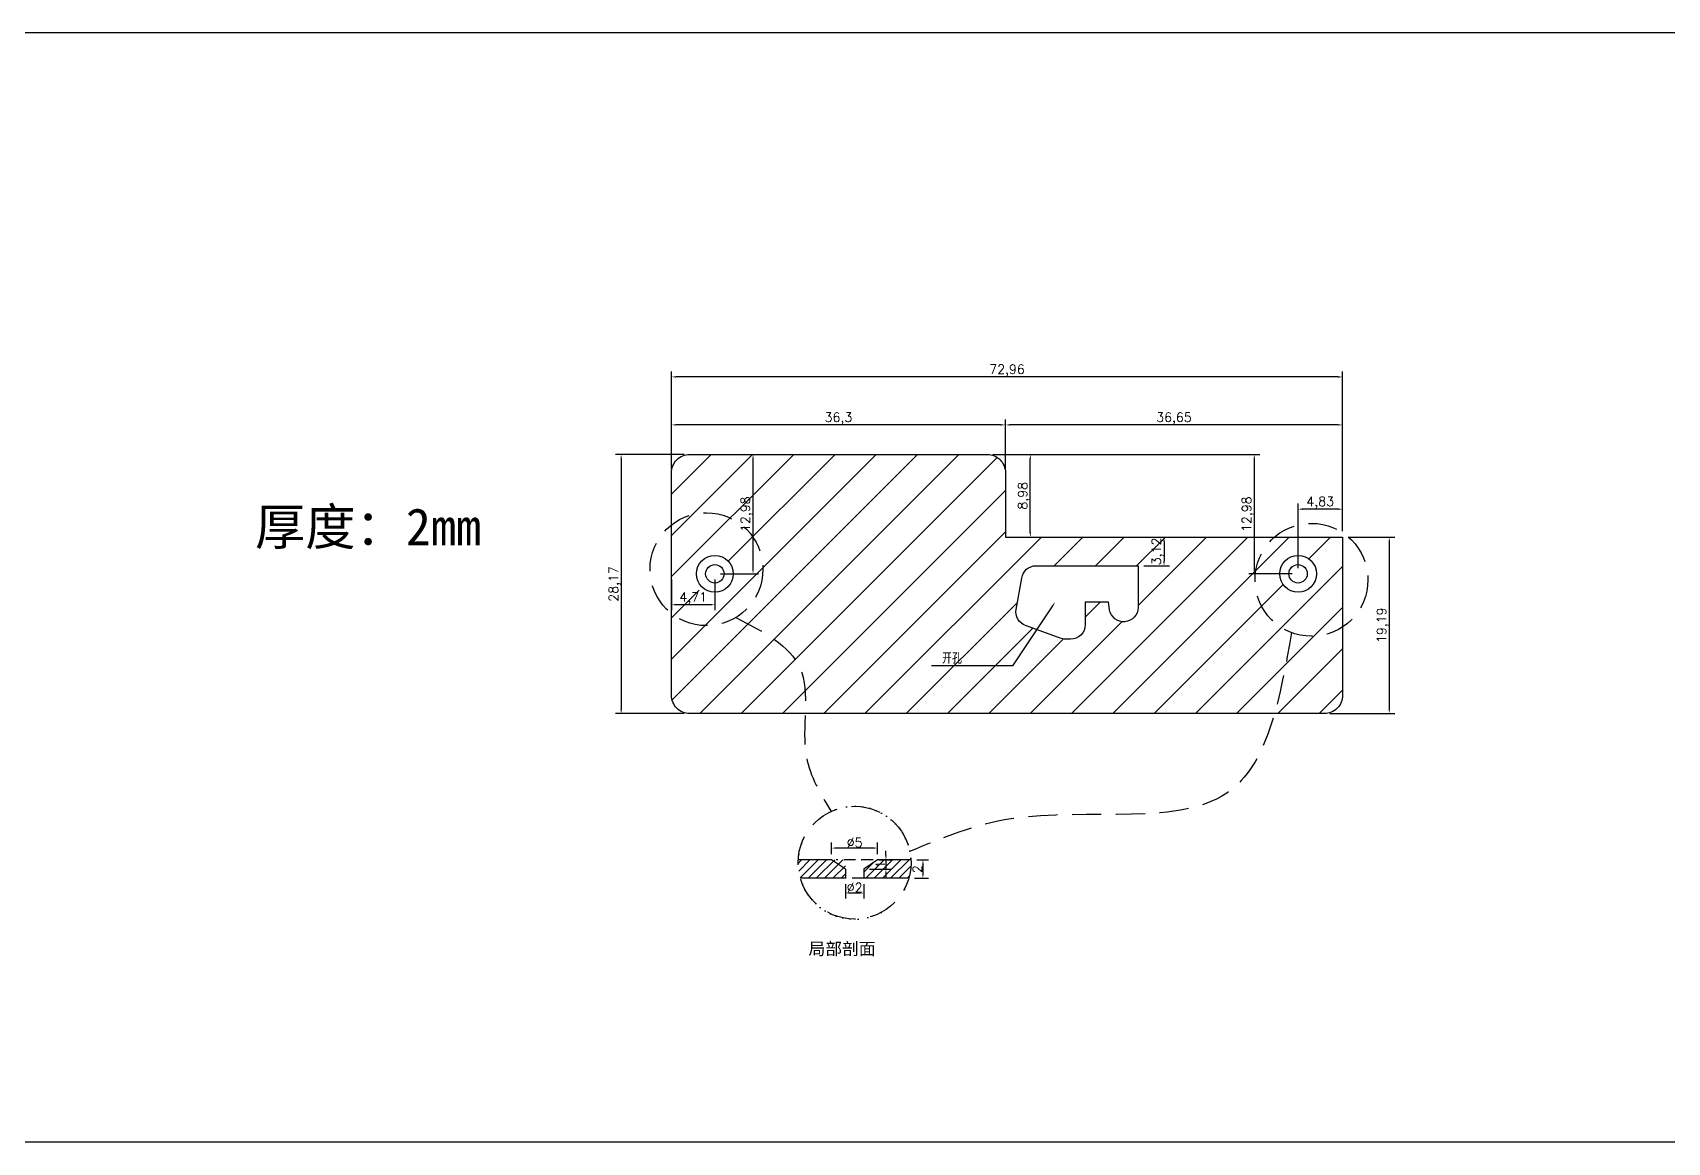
# Model space of a CAD drawing. Header units: millimetres. Extents: x 6817 to 15937, y -5221 to -164.
# Drawn here: x 9670.2 to 9848, y -765.3 to -644.7 of the extents above; entities that cross this region are included whole.
import ezdxf
from ezdxf import colors
from ezdxf.entities.mleader import LeaderData, LeaderLine
from ezdxf.math import Vec2, Vec3

# ---------------------------------------------------------------- set-up
doc = ezdxf.new("R2010")
doc.units = ezdxf.units.MM
doc.linetypes.add('HIDDEN', pattern=[9.525, 6.35, -3.175])
doc.layers.add('图层2', color=108, linetype='Continuous')
doc.styles.get("Standard").update_dxf_attribs({"font": 'txt', "bigfont": 'gbcbig.shx'})
doc.dimstyles.new('ISO-25', dxfattribs={"dimtxt": 1, "dimasz": 0.5, "dimexe": 0.6, "dimexo": 0.625, "dimgap": 0.1, "dimtad": 1, "dimtxsty": 'Standard', "dimcen": 2.5, "dimadec": 0, "dimazin": 0, "dimtfac": 1, "dimtmove": 0, "dimatfit": 3, "dimfxl": 0, "dimarcsym": 0})

# ---------------------------------------------------------------- blocks, each defined once
blk = doc.blocks.new('*D696')
at = {"layer": 'Defpoints', "color": 0, "linetype": 'ByBlock', "transparency": 16777216}
for p in [(9775.99, -687.32), (9775.99, -692.82), (9812.65, -699.52)]:
    blk.add_point(p, dxfattribs=at)
at = {"layer": '图层2', "color": 0, "linetype": 'ByBlock', "lineweight": -2, "transparency": 16777216}
for p, q in [((9775.99, -692.19), (9775.99, -686.72)), ((9812.15, -687.32), (9776.49, -687.32)), ((9812.65, -698.89), (9812.65, -686.72))]:
    blk.add_line(p, q, dxfattribs=at)
at = {"layer": '图层2', "color": 0, "linetype": 'ByBlock', "transparency": 16777216}
for points in [[(9776.49, -687.24), (9776.49, -687.4), (9775.99, -687.32)], [(9812.15, -687.24), (9812.15, -687.4), (9812.65, -687.32)]]:
    blk.add_solid(points, dxfattribs=at)
at = {"layer": '图层2', "color": 0, "linetype": 'ByBlock', "transparency": 16777216, "insert": (9794.32, -686.64), "char_height": 1, "attachment_point": 5}
blk.add_mtext('36,65', dxfattribs=at)
blk = doc.blocks.new('*D697')
at = {"layer": 'Defpoints', "color": 0, "linetype": 'ByBlock', "transparency": 16777216}
for p in [(9739.69, -687.32), (9739.69, -692.71), (9775.99, -692.82)]:
    blk.add_point(p, dxfattribs=at)
at = {"layer": '图层2', "color": 0, "linetype": 'ByBlock', "lineweight": -2, "transparency": 16777216}
for p, q in [((9739.69, -692.09), (9739.69, -686.72)), ((9775.49, -687.32), (9740.19, -687.32)), ((9775.99, -692.19), (9775.99, -686.72))]:
    blk.add_line(p, q, dxfattribs=at)
at = {"layer": '图层2', "color": 0, "linetype": 'ByBlock', "transparency": 16777216}
for points in [[(9740.19, -687.24), (9740.19, -687.4), (9739.69, -687.32)], [(9775.49, -687.24), (9775.49, -687.4), (9775.99, -687.32)]]:
    blk.add_solid(points, dxfattribs=at)
at = {"layer": '图层2', "color": 0, "linetype": 'ByBlock', "transparency": 16777216, "insert": (9757.84, -686.64), "char_height": 1, "attachment_point": 5}
blk.add_mtext('36,3', dxfattribs=at)
blk = doc.blocks.new('*D698')
at = {"layer": 'Defpoints', "color": 0, "linetype": 'ByBlock', "transparency": 16777216}
for p in [(9774.01, -690.54), (9778.7, -690.54), (9776.01, -699.52)]:
    blk.add_point(p, dxfattribs=at)
at = {"layer": '图层2', "color": 0, "linetype": 'ByBlock', "lineweight": -2, "transparency": 16777216}
for p, q in [((9774.64, -690.54), (9779.3, -690.54)), ((9778.7, -699.02), (9778.7, -691.04)), ((9776.64, -699.52), (9779.3, -699.52))]:
    blk.add_line(p, q, dxfattribs=at)
at = {"layer": '图层2', "color": 0, "linetype": 'ByBlock', "transparency": 16777216}
for points in [[(9778.62, -691.04), (9778.78, -691.04), (9778.7, -690.54)], [(9778.62, -699.02), (9778.78, -699.02), (9778.7, -699.52)]]:
    blk.add_solid(points, dxfattribs=at)
at = {"layer": '图层2', "color": 0, "linetype": 'ByBlock', "transparency": 16777216, "insert": (9778.02, -695.03), "char_height": 1, "attachment_point": 5, "rotation": 90}
blk.add_mtext('8,98', dxfattribs=at)
blk = doc.blocks.new('*D699')
at = {"layer": 'Defpoints', "color": 0, "linetype": 'ByBlock', "transparency": 16777216}
for p in [(9812.65, -699.52), (9810.65, -718.71), (9817.73, -718.71)]:
    blk.add_point(p, dxfattribs=at)
at = {"layer": '图层2', "color": 0, "linetype": 'ByBlock', "lineweight": -2, "transparency": 16777216}
for p, q in [((9813.27, -699.52), (9818.33, -699.52)), ((9817.73, -700.02), (9817.73, -718.21)), ((9811.27, -718.71), (9818.33, -718.71))]:
    blk.add_line(p, q, dxfattribs=at)
at = {"layer": '图层2', "color": 0, "linetype": 'ByBlock', "transparency": 16777216}
for points in [[(9817.65, -700.02), (9817.81, -700.02), (9817.73, -699.52)], [(9817.65, -718.21), (9817.81, -718.21), (9817.73, -718.71)]]:
    blk.add_solid(points, dxfattribs=at)
at = {"layer": '图层2', "color": 0, "linetype": 'ByBlock', "transparency": 16777216, "insert": (9817.05, -709.11), "char_height": 1, "attachment_point": 5, "rotation": 90}
blk.add_mtext('19,19', dxfattribs=at)
blk = doc.blocks.new('*D700')
at = {"layer": 'Defpoints', "color": 0, "linetype": 'ByBlock', "transparency": 16777216}
for p in [(9741.67, -690.54), (9734.21, -718.71), (9741.67, -718.71)]:
    blk.add_point(p, dxfattribs=at)
at = {"layer": '图层2', "color": 0, "linetype": 'ByBlock', "lineweight": -2, "transparency": 16777216}
for p, q in [((9741.05, -690.54), (9733.61, -690.54)), ((9734.21, -691.04), (9734.21, -718.21)), ((9741.05, -718.71), (9733.61, -718.71))]:
    blk.add_line(p, q, dxfattribs=at)
at = {"layer": '图层2', "color": 0, "linetype": 'ByBlock', "transparency": 16777216}
for points in [[(9734.13, -691.04), (9734.3, -691.04), (9734.21, -690.54)], [(9734.13, -718.21), (9734.3, -718.21), (9734.21, -718.71)]]:
    blk.add_solid(points, dxfattribs=at)
at = {"layer": '图层2', "color": 0, "linetype": 'ByBlock', "transparency": 16777216, "insert": (9733.53, -704.62), "char_height": 1, "attachment_point": 5, "rotation": 90}
blk.add_mtext('28,17', dxfattribs=at)
blk = doc.blocks.new('*D701')
at = {"layer": 'Defpoints', "color": 0, "linetype": 'ByBlock', "transparency": 16777216}
for p in [(9739.69, -682.1), (9739.69, -692.09), (9812.65, -699.52)]:
    blk.add_point(p, dxfattribs=at)
at = {"layer": '图层2', "color": 0, "linetype": 'ByBlock', "lineweight": -2, "transparency": 16777216}
for p, q in [((9739.69, -691.46), (9739.69, -681.5)), ((9812.15, -682.1), (9740.19, -682.1)), ((9812.65, -698.89), (9812.65, -681.5))]:
    blk.add_line(p, q, dxfattribs=at)
at = {"layer": '图层2', "color": 0, "linetype": 'ByBlock', "transparency": 16777216}
for points in [[(9740.19, -682.02), (9740.19, -682.19), (9739.69, -682.1)], [(9812.15, -682.02), (9812.15, -682.19), (9812.65, -682.1)]]:
    blk.add_solid(points, dxfattribs=at)
at = {"layer": '图层2', "color": 0, "linetype": 'ByBlock', "transparency": 16777216, "insert": (9776.17, -681.42), "char_height": 1, "attachment_point": 5}
blk.add_mtext('72,96', dxfattribs=at)
blk = doc.blocks.new('*D1124')
at = {"layer": 'Defpoints', "color": 0, "linetype": 'ByBlock', "transparency": 16777216}
for p in [(9788.53, -699.52), (9790.42, -702.64), (9793.24, -702.64)]:
    blk.add_point(p, dxfattribs=at)
at = {"layer": '图层2', "color": 0, "linetype": 'ByBlock', "lineweight": -2, "transparency": 16777216}
for p, q in [((9789.16, -699.52), (9793.84, -699.52)), ((9793.24, -700.02), (9793.24, -702.14)), ((9791.04, -702.64), (9793.84, -702.64))]:
    blk.add_line(p, q, dxfattribs=at)
at = {"layer": '图层2', "color": 0, "linetype": 'ByBlock', "transparency": 16777216}
for points in [[(9793.16, -700.02), (9793.33, -700.02), (9793.24, -699.52)], [(9793.16, -702.14), (9793.33, -702.14), (9793.24, -702.64)]]:
    blk.add_solid(points, dxfattribs=at)
at = {"layer": '图层2', "color": 0, "linetype": 'ByBlock', "transparency": 16777216, "insert": (9792.56, -701.08), "char_height": 1, "attachment_point": 5, "rotation": 90}
blk.add_mtext('3,12', dxfattribs=at)
blk = doc.blocks.new('*D1125')
at = {"layer": 'Defpoints', "color": 0, "linetype": 'ByBlock', "transparency": 16777216}
for p in [(9765.73, -734.63), (9765.5, -736.63), (9767.02, -736.63)]:
    blk.add_point(p, dxfattribs=at)
at = {"layer": '图层2', "color": 0, "linetype": 'ByBlock', "lineweight": -2, "transparency": 16777216}
for p, q in [((9766.35, -734.63), (9767.62, -734.63)), ((9767.02, -735.13), (9767.02, -736.13)), ((9766.12, -736.63), (9767.62, -736.63))]:
    blk.add_line(p, q, dxfattribs=at)
at = {"layer": '图层2', "color": 0, "linetype": 'ByBlock', "transparency": 16777216}
for points in [[(9766.94, -735.13), (9767.11, -735.13), (9767.02, -734.63)], [(9766.94, -736.13), (9767.11, -736.13), (9767.02, -736.63)]]:
    blk.add_solid(points, dxfattribs=at)
at = {"layer": '图层2', "color": 0, "linetype": 'ByBlock', "transparency": 16777216, "insert": (9766.42, -735.63), "char_height": 1, "attachment_point": 5, "rotation": 90}
blk.add_mtext('2', dxfattribs=at)
blk = doc.blocks.new('*D702')
at = {"layer": 'Defpoints', "color": 0, "linetype": 'ByBlock', "transparency": 16777216}
for p in [(9757.1, -733.34), (9757.1, -734.63), (9762.1, -734.63)]:
    blk.add_point(p, dxfattribs=at)
at = {"layer": '图层2', "color": 0, "linetype": 'ByBlock', "lineweight": -2, "transparency": 16777216}
for p, q in [((9757.1, -734.01), (9757.1, -732.74)), ((9761.6, -733.34), (9757.6, -733.34)), ((9762.1, -734.01), (9762.1, -732.74))]:
    blk.add_line(p, q, dxfattribs=at)
at = {"layer": '图层2', "color": 0, "linetype": 'ByBlock', "transparency": 16777216}
for points in [[(9757.6, -733.26), (9757.6, -733.42), (9757.1, -733.34)], [(9761.6, -733.26), (9761.6, -733.42), (9762.1, -733.34)]]:
    blk.add_solid(points, dxfattribs=at)
at = {"layer": '图层2', "color": 0, "linetype": 'ByBlock', "transparency": 16777216, "insert": (9759.6, -732.74), "char_height": 1, "attachment_point": 5}
blk.add_mtext('%%C5', dxfattribs=at)
blk = doc.blocks.new('*D1126')
at = {"layer": 'Defpoints', "color": 0, "linetype": 'ByBlock', "transparency": 16777216}
for p in [(9758.6, -736.63), (9760.6, -736.63), (9758.6, -738.23)]:
    blk.add_point(p, dxfattribs=at)
at = {"layer": '图层2', "color": 0, "linetype": 'ByBlock', "lineweight": -2, "transparency": 16777216}
for p, q in [((9758.6, -737.26), (9758.6, -738.83)), ((9760.6, -737.26), (9760.6, -738.83)), ((9760.1, -738.23), (9759.1, -738.23))]:
    blk.add_line(p, q, dxfattribs=at)
at = {"layer": '图层2', "color": 0, "linetype": 'ByBlock', "transparency": 16777216}
for points in [[(9759.1, -738.14), (9759.1, -738.31), (9758.6, -738.23)], [(9760.1, -738.14), (9760.1, -738.31), (9760.6, -738.23)]]:
    blk.add_solid(points, dxfattribs=at)
at = {"layer": '图层2', "color": 0, "linetype": 'ByBlock', "transparency": 16777216, "insert": (9759.6, -737.63), "char_height": 1, "attachment_point": 5}
blk.add_mtext('%%C2', dxfattribs=at)
blk = doc.blocks.new('*D1127')
at = {"layer": 'Defpoints', "color": 0, "linetype": 'ByBlock', "transparency": 16777216}
for p in [(9760.6, -735.63), (9761.6, -734.63), (9763, -735.63)]:
    blk.add_point(p, dxfattribs=at)
at = {"layer": '图层2', "color": 0, "linetype": 'ByBlock', "lineweight": -2, "transparency": 16777216}
for p, q in [((9763, -734.13), (9763, -733.63)), ((9761.22, -735.63), (9763.6, -735.63)), ((9762.22, -734.63), (9763.6, -734.63)), ((9763, -734.63), (9763, -735.63)), ((9763, -736.13), (9763, -736.63))]:
    blk.add_line(p, q, dxfattribs=at)
at = {"layer": '图层2', "color": 0, "linetype": 'ByBlock', "transparency": 16777216}
for points in [[(9762.92, -734.13), (9763.09, -734.13), (9763, -734.63)], [(9762.92, -736.13), (9763.09, -736.13), (9763, -735.63)]]:
    blk.add_solid(points, dxfattribs=at)
at = {"layer": '图层2', "color": 0, "linetype": 'ByBlock', "transparency": 16777216, "insert": (9762.4, -735.13), "char_height": 1, "attachment_point": 5, "rotation": 90}
blk.add_mtext('1', dxfattribs=at)
blk = doc.blocks.new('*D1128')
at = {"layer": 'Defpoints', "color": 0, "linetype": 'ByBlock', "transparency": 16777216}
for p in [(9807.81, -696.48), (9812.65, -699.52), (9807.81, -703.52)]:
    blk.add_point(p, dxfattribs=at)
at = {"layer": '图层2', "color": 0, "linetype": 'ByBlock', "lineweight": -2, "transparency": 16777216}
for p, q in [((9807.81, -702.89), (9807.81, -695.88)), ((9812.15, -696.48), (9808.31, -696.48)), ((9812.65, -698.89), (9812.65, -695.88))]:
    blk.add_line(p, q, dxfattribs=at)
at = {"layer": '图层2', "color": 0, "linetype": 'ByBlock', "transparency": 16777216}
for points in [[(9808.31, -696.4), (9808.31, -696.57), (9807.81, -696.48)], [(9812.15, -696.4), (9812.15, -696.57), (9812.65, -696.48)]]:
    blk.add_solid(points, dxfattribs=at)
at = {"layer": '图层2', "color": 0, "linetype": 'ByBlock', "transparency": 16777216, "insert": (9810.23, -695.8), "char_height": 1, "attachment_point": 5}
blk.add_mtext('4,83', dxfattribs=at)
blk = doc.blocks.new('*D703')
at = {"layer": 'Defpoints', "color": 0, "linetype": 'ByBlock', "transparency": 16777216}
for p in [(9778.7, -690.54), (9803.05, -703.52), (9807.81, -703.52)]:
    blk.add_point(p, dxfattribs=at)
at = {"layer": '图层2', "color": 0, "linetype": 'ByBlock', "lineweight": -2, "transparency": 16777216}
for p, q in [((9779.32, -690.54), (9803.65, -690.54)), ((9803.05, -691.04), (9803.05, -703.02)), ((9807.19, -703.52), (9802.45, -703.52))]:
    blk.add_line(p, q, dxfattribs=at)
at = {"layer": '图层2', "color": 0, "linetype": 'ByBlock', "transparency": 16777216}
for points in [[(9802.97, -691.04), (9803.13, -691.04), (9803.05, -690.54)], [(9802.97, -703.02), (9803.13, -703.02), (9803.05, -703.52)]]:
    blk.add_solid(points, dxfattribs=at)
at = {"layer": '图层2', "color": 0, "linetype": 'ByBlock', "transparency": 16777216, "insert": (9802.37, -697.03), "char_height": 1, "attachment_point": 5, "rotation": 90}
blk.add_mtext('12,98', dxfattribs=at)
blk = doc.blocks.new('*D1129')
at = {"layer": 'Defpoints', "color": 0, "linetype": 'ByBlock', "transparency": 16777216}
for p in [(9739.69, -703.52), (9744.4, -703.52), (9739.69, -706.88)]:
    blk.add_point(p, dxfattribs=at)
at = {"layer": '图层2', "color": 0, "linetype": 'ByBlock', "lineweight": -2, "transparency": 16777216}
for p, q in [((9739.69, -704.14), (9739.69, -707.48)), ((9744.4, -704.14), (9744.4, -707.48)), ((9743.9, -706.88), (9740.19, -706.88))]:
    blk.add_line(p, q, dxfattribs=at)
at = {"layer": '图层2', "color": 0, "linetype": 'ByBlock', "transparency": 16777216}
for points in [[(9740.19, -706.79), (9740.19, -706.96), (9739.69, -706.88)], [(9743.9, -706.79), (9743.9, -706.96), (9744.4, -706.88)]]:
    blk.add_solid(points, dxfattribs=at)
at = {"layer": '图层2', "color": 0, "linetype": 'ByBlock', "transparency": 16777216, "insert": (9742.05, -706.19), "char_height": 1, "attachment_point": 5}
blk.add_mtext('4,71', dxfattribs=at)
blk = doc.blocks.new('*D1130')
at = {"layer": 'Defpoints', "color": 0, "linetype": 'ByBlock', "transparency": 16777216}
for p in [(9744.29, -690.54), (9748.55, -690.54), (9744.4, -703.52)]:
    blk.add_point(p, dxfattribs=at)
at = {"layer": '图层2', "color": 0, "linetype": 'ByBlock', "lineweight": -2, "transparency": 16777216}
for p, q in [((9744.92, -690.54), (9749.15, -690.54)), ((9748.55, -703.02), (9748.55, -691.04)), ((9745.03, -703.52), (9749.15, -703.52))]:
    blk.add_line(p, q, dxfattribs=at)
at = {"layer": '图层2', "color": 0, "linetype": 'ByBlock', "transparency": 16777216}
for points in [[(9748.47, -691.04), (9748.63, -691.04), (9748.55, -690.54)], [(9748.47, -703.02), (9748.63, -703.02), (9748.55, -703.52)]]:
    blk.add_solid(points, dxfattribs=at)
at = {"layer": '图层2', "color": 0, "linetype": 'ByBlock', "transparency": 16777216, "insert": (9747.87, -697.03), "char_height": 1, "attachment_point": 5, "rotation": 90}
blk.add_mtext('12,98', dxfattribs=at)

msp = doc.modelspace()

# ---------------------------------------------------------------- hatches: boundary and pattern name
at = {"layer": '图层2', "linetype": 'ByBlock'}
h = msp.add_hatch(dxfattribs=at)
h.set_pattern_fill('ANSI31', color=4)
h.set_pattern_definition([(45, (7930.196, -200.8994), (-2.245064, 2.245064), [])])
h.paths.add_polyline_path([(9777.162, -707.384, 0.3623007), (9778.15, -709.126), (9781.952, -710.511, 0.0948388), (9782.529, -710.621), (9783.073, -710.621, 0.4197608), (9784.666, -709.058), (9784.666, -706.593), (9787.191, -706.593), (9787.317, -707.433, 0.9175798), (9790.42, -707.166), (9790.42, -702.637), (9779.326, -702.637, 0.3758489), (9777.777, -703.993)], flags=16)
edge = h.paths.add_edge_path()
edge.add_arc((9807.815, -703.516), 2, 180, 540, ccw=False)
edge = h.paths.add_edge_path()
edge.add_arc((9744.4, -703.516), 2, 180, 540, ccw=False)
edge = h.paths.add_edge_path()
edge.add_line((9775.995, -699.517), (9812.65, -699.517))
edge.add_line((9812.65, -699.517), (9812.65, -716.727))
edge.add_arc((9810.67, -716.727), 1.98, 270, 360, ccw=False)
edge.add_line((9810.67, -718.707), (9741.67, -718.707))
edge.add_arc((9741.67, -716.727), 1.98, 180, 270, ccw=False)
edge.add_line((9739.69, -716.727), (9739.69, -692.517))
edge.add_arc((9741.67, -692.517), 1.98, 450, 540, ccw=False)
edge.add_line((9741.67, -690.537), (9774.015, -690.537))
edge.add_arc((9774.015, -692.517), 1.98, 360, 450, ccw=False)
edge.add_line((9775.995, -692.517), (9775.995, -699.517))
edge = h.paths.add_edge_path()
edge.add_arc((9744.4, -703.516), 2, 177.19291, 341.0432, ccw=False)
edge.add_arc((9744.294, -704.068), 2, 521.0432, 717.19291)
h = msp.add_hatch(dxfattribs=at)
h.set_pattern_fill('ANSI31', color=4, scale=0.2)
h.set_pattern_definition([(45, (8727.08504, 596.8308), (-0.4490128, 0.4490128), [])])
h.paths.add_polyline_path([(9758.597, -736.633), (9753.699, -736.633, 0.8686758), (9765.736, -734.932, 0.9758578), (9753.466, -734.633), (9758.597, -734.633)])
h.paths.add_polyline_path([(9760.597, -736.633), (9760.597, -735.633), (9762.097, -734.633), (9765.728, -734.633, 0.9758578), (9753.459, -734.932, 0.8686758), (9765.495, -736.633)])
h.paths.add_polyline_path([(9763.153, -735.549), (9763.153, -734.716), (9761.653, -734.716), (9761.653, -735.549)], flags=24)

# ---------------------------------------------------------------- linework, layer by layer
at = {"layer": '图层2', "color": 2, "linetype": 'ByBlock'}
for p, q in [((10062.569, -644.665), (9492.484, -644.665)), ((10062.569, -765.342), (9492.484, -765.342))]:
    msp.add_line(p, q, dxfattribs=at)
at = {"layer": '图层2', "color": 62, "linetype": 'ByBlock'}
for p, q in [((9757.097, -734.633), (9753.466, -734.633)), ((9758.597, -735.633), (9757.097, -734.633)), ((9758.597, -735.633), (9758.597, -736.633)), ((9762.097, -734.633), (9760.597, -735.633)), ((9765.728, -734.633), (9762.097, -734.633)), ((9758.597, -736.633), (9753.699, -736.633)), ((9765.495, -736.633), (9760.597, -736.633))]:
    msp.add_line(p, q, dxfattribs=at)
at = {"layer": '图层2', "color": 1, "linetype": 'HIDDEN', "ltscale": 0.2}
for p, q in [((9761.597, -734.633), (9757.597, -734.633)), ((9760.597, -736.633), (9758.597, -736.633))]:
    msp.add_line(p, q, dxfattribs=at)
at = {"layer": '图层2', "color": 6, "linetype": 'ByBlock'}
msp.add_line((9760.597, -735.633), (9760.597, -736.633), dxfattribs=at)
at = {"layer": '图层2', "color": 62, "linetype": 'ByBlock'}
msp.add_lwpolyline([(9775.995, -692.517), (9775.995, -699.517), (9812.65, -699.517), (9812.65, -716.727, -0.4142136), (9810.67, -718.707), (9741.67, -718.707, -0.4142136), (9739.69, -716.727), (9739.69, -692.517, -0.4142136), (9741.67, -690.537), (9774.015, -690.537, -0.4142136)], format="xyb", close=True, dxfattribs=at)
at = {"layer": '图层2', "color": 6, "linetype": 'ByBlock'}
msp.add_lwpolyline([(9777.777, -703.993, -0.3758489), (9779.326, -702.637), (9790.42, -702.637), (9790.42, -707.166, -0.9175798), (9787.317, -707.433), (9787.191, -706.593), (9784.666, -706.593), (9784.666, -709.058, -0.4197608), (9783.073, -710.621), (9782.529, -710.621, -0.0948388), (9781.952, -710.511), (9778.18, -709.137, -0.3680844), (9777.162, -707.384)], format="xyb", close=True, dxfattribs=at)
at = {"layer": '图层2', "color": 3, "linetype": 'HIDDEN', "ltscale": 0.5}
for centre in [(9743.49, -703.016), (9809.274, -704.166), (9759.597, -734.932)]:
    msp.add_circle(centre, 6.138, dxfattribs=at)
at = {"layer": '图层2', "color": 6, "linetype": 'ByBlock'}
for centre, radius in [((9744.4, -703.516), 2), ((9807.815, -703.516), 2), ((9744.4, -703.516), 1), ((9807.815, -703.516), 1)]:
    msp.add_circle(centre, radius, dxfattribs=at)
at = {"layer": '图层2', "color": 3, "linetype": 'HIDDEN', "ltscale": 0.5}
for points in [[(9746.668, -708.267), (9753.663, -713.75), (9754.355, -723.439), (9757.05, -729.348)], [(9807.111, -709.91), (9800.575, -726.996), (9776.631, -730.16), (9765.55, -733.719)]]:
    msp.add_spline(points, degree=3, dxfattribs=at)

# ---------------------------------------------------------------- texts
at = {"color": 2, "attachment_point": 3}
for s, insert, char_height, width in [('{\\fSimSun|b0|i0|c134|p2;厚度：2mm}', (9718.973, -696.394), 4.00662, 35.18826), ('{\\fSimSun|b0|i0|c134|p2;局部剖面}', (9761.876, -743.623), 1.33554, 15.6616)]:
    msp.add_mtext(s, dxfattribs=dict(at, insert=insert, char_height=char_height, width=width))

# ---------------------------------------------------------------- dimensions: what is measured, and where the dimension line sits
at = {"layer": '图层2', "color": 2, "linetype": 'ByBlock'}
for base, p1, p2, angle, picture, middle in [((9739.69, -682.102), (9812.65, -699.517), (9739.69, -692.086), 180, '*D701', (9776.17, -681.418)), ((9739.69, -687.3203), (9775.9947, -692.8186), (9739.69, -692.7107), 180, '*D697', (9757.8423, -686.637)), ((9775.9947, -687.3203), (9812.6495, -699.517), (9775.9947, -692.8186), 180, '*D696', (9794.3221, -686.637)), ((9734.214, -718.707), (9741.67, -690.537), (9741.67, -718.707), 90, '*D700', (9733.531, -704.622)), ((9748.55, -690.537), (9744.4, -703.516), (9744.294, -690.537), 90, '*D1130', (9747.867, -697.027)), ((9778.7, -690.537), (9776.015, -699.517), (9774.015, -690.537), 90, '*D698', (9778.016, -695.027)), ((9803.049, -703.516), (9778.7, -690.537), (9807.815, -703.516), 90, '*D703', (9802.366, -697.027)), ((9807.8147, -696.4837), (9812.6495, -699.517), (9807.8147, -703.5163), 180, '*D1128', (9810.2321, -695.8004)), ((9793.244, -702.637), (9788.534, -699.517), (9790.42, -702.637), 90, '*D1124', (9792.561, -701.077)), ((9817.729, -718.707), (9812.65, -699.517), (9810.645, -718.707), 90, '*D699', (9817.046, -709.112)), ((9739.69, -706.878), (9744.4, -703.516), (9739.69, -703.516), 180, '*D1129', (9742.045, -706.195))]:
    dim = msp.add_linear_dim(base=base, p1=p1, p2=p2, angle=angle, dimstyle='ISO-25', dxfattribs=at)
    dim.commit()
    dim.dimension.update_dxf_attribs({"geometry": picture, "text_midpoint": middle})
at = {"layer": '图层2', "color": 6, "linetype": 'ByBlock'}
for base, p1, p2, text, picture, middle in [((9757.097, -733.339), (9762.097, -734.633), (9757.097, -734.633), '%%C<>', '*D702', (9759.597, -732.739)), ((9758.597, -738.226), (9760.597, -736.633), (9758.597, -736.633), '%%C2', '*D1126', (9759.597, -737.626))]:
    dim = msp.add_linear_dim(base=base, p1=p1, p2=p2, angle=180, text=text, dimstyle='ISO-25', dxfattribs=at)
    dim.commit()
    dim.dimension.update_dxf_attribs({"geometry": picture, "text_midpoint": middle})
for base, p1, p2, picture, middle in [((9763.003, -735.633), (9761.597, -734.633), (9760.597, -735.633), '*D1127', (9762.403, -735.133)), ((9767.025, -736.633), (9765.728, -734.633), (9765.495, -736.633), '*D1125', (9766.425, -735.633))]:
    dim = msp.add_linear_dim(base=base, p1=p1, p2=p2, angle=90, dimstyle='ISO-25', dxfattribs=at)
    dim.commit()
    dim.dimension.update_dxf_attribs({"geometry": picture, "text_midpoint": middle})

# ---------------------------------------------------------------- leaders
ml = msp.add_multileader_mtext('Standard', dxfattribs=at)
ml.set_content('开孔', color=6)
ml.set_leader_properties()
ml.build(insert=Vec2(0, 0))
ml.multileader.update_dxf_attribs({"text_right_attachment_type": 6, "dogleg_length": 0.36, "arrow_head_size": 0.5})
ctx = ml.context
ctx.base_point, ctx.char_height, ctx.arrow_head_size, ctx.plane_origin = Vec3(9767.658, -712.739), 1.2, 0.5, Vec3(9781.397, -706.593)
ctx.right_attachment, ctx.text_align_type = 6, 2
notes = []
notes.append((ctx, [(0, (1, 1, 0), (9773.62, -713.54), (-1, 0), 0.36, [(0, [(9781.397, -706.593), (9776.748, -713.54)], 0, [])])]))
ctx.mtext.insert, ctx.mtext.alignment, ctx.mtext.flow_direction = Vec3(9771.26, -712.1), 3, 5
for ctx, leaders in notes:
    for number, flags, end, landing, length, lines in leaders:
        leader = LeaderData()
        leader.index, (leader.has_last_leader_line, leader.has_dogleg_vector, leader.attachment_direction) = number, flags
        leader.last_leader_point, leader.dogleg_vector, leader.dogleg_length = Vec3(end), Vec3(landing), length
        for number, points, colour, breaks in lines:
            line = LeaderLine()
            line.index, line.vertices, line.color, line.breaks = number, Vec3.list(points), colors.encode_raw_color(colour), breaks
            leader.lines.append(line)
        ctx.leaders.append(leader)

doc.saveas('drawing.dxf')
